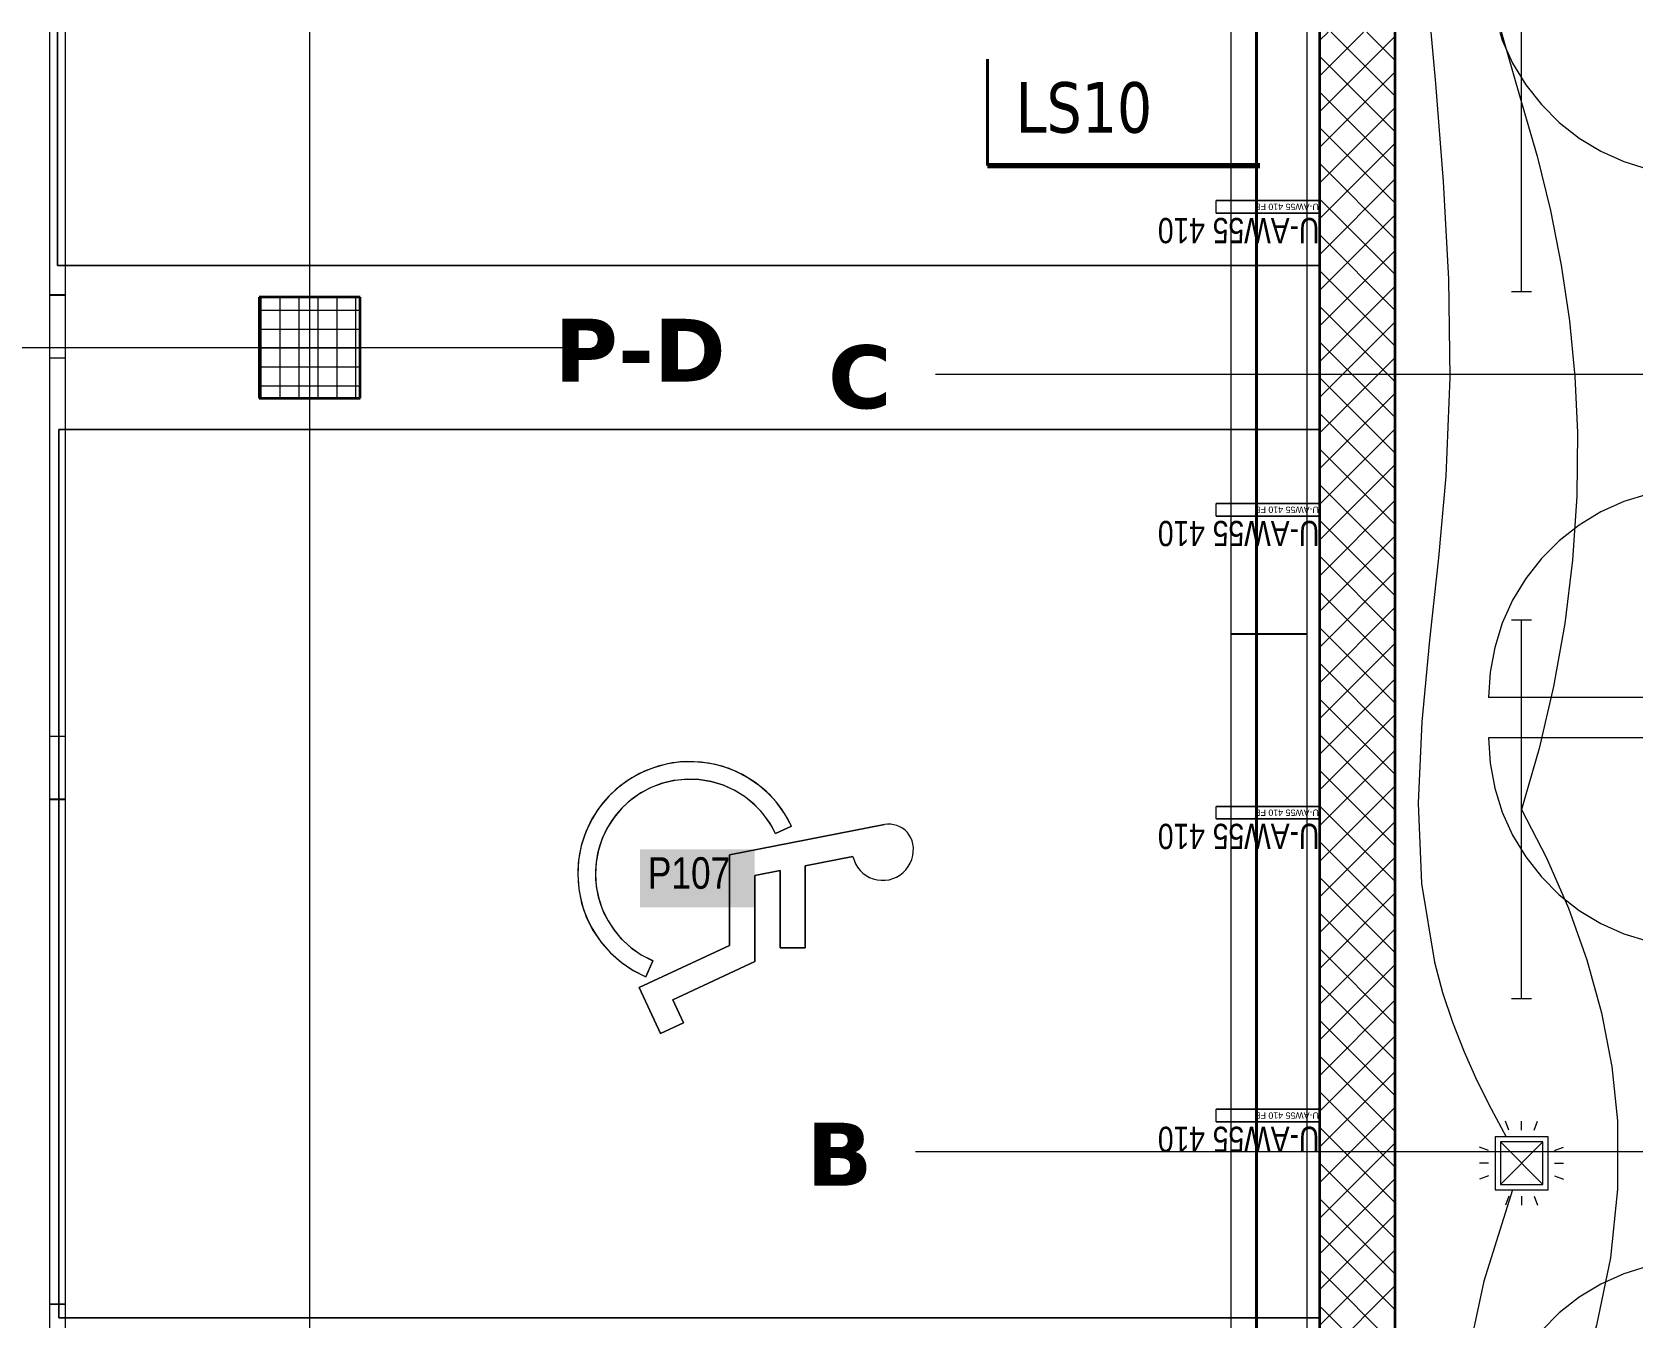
# Model space of a CAD drawing. Extents: x -1132 to 613, y -179 to 712.
# Drawn here: x -234.3 to -107.5, y 255.3 to 357.2 of the extents above; entities that cross this region are included whole.
import ezdxf
from ezdxf.lldxf.tags import DXFTag

# ---------------------------------------------------------------- set-up
doc = ezdxf.new("R2010")
doc.units = 0
doc.layers.get('0').update_dxf_attribs({"lineweight": 13})
for name, color, linetype, lineweight, true_color in [('A-____-MATC-OTLN', 7, 'Strichpunkt - Mittel', 40, 0x0080ff), ('EL01_WAN_Leitung_Licht', 7, 'Continuous', 13, 0x0080ff), ('EL01_WAN_Leuchten', 7, 'Continuous', 13, 0x0080ff), ('EL01_WAN_Licht', 7, 'Continuous', 13, 0x0080ff), ('EL01_WAN_Trassen', 40, 'Continuous', 13, 0xffbf00), ('EL01_WAN_Trassen Befestigung', 7, 'Continuous', 13, 0xb2b200), ('G-____-____-SYMB', 7, 'Strichpunkt - Weit', 5, 0x008080), ('S-GRID-____-IDEN', 7, 'Continuous', 9, 0x5555aa)]:
    doc.layers.add(name, color=color, linetype=linetype, lineweight=lineweight, true_color=true_color)
for name, color, linetype, lineweight in [('A-DOOR-OPNG-OTLN', 7, 'Continuous', 9), ('A-WALL-____-MCUT', 7, 'Continuous', 35), ('A-WALL-____-PATT', 7, 'Continuous', 35), ('C-PRKG-____-IDEN', 7, 'Continuous', 5), ('C-PRKG-____-OTLN', 7, 'Continuous', 9), ('S-COLS-____-MCUT', 7, 'Continuous', 35), ('S-COLS-____-OTLN', 7, 'Continuous', 9), ('S-GRID-____-OTLN', 7, 'Continuous', 5)]:
    doc.layers.add(name, color=color, linetype=linetype, lineweight=lineweight)
doc.styles.get("Standard").update_dxf_attribs({"font": 'arial.ttf'})
tags = doc.linetypes.add('_Rasterlinie_', pattern=[0.375, 0.2, -0.05, 0.075, -0.05]).pattern_tags.tags
tags[10:11] = [DXFTag(74, 4), DXFTag(75, 0), DXFTag(340, '0'), DXFTag(46, 1.0), DXFTag(50, 0.0), DXFTag(44, 0.0), DXFTag(45, 0.0)]
tags[8:9] = [DXFTag(74, 4), DXFTag(75, 0), DXFTag(340, '0'), DXFTag(46, 1.0), DXFTag(50, 0.0), DXFTag(44, 0.0), DXFTag(45, 0.0)]
tags[6:7] = [DXFTag(74, 4), DXFTag(75, 0), DXFTag(340, '0'), DXFTag(46, 1.0), DXFTag(50, 0.0), DXFTag(44, 0.0), DXFTag(45, 0.0)]
tags[4:5] = [DXFTag(74, 4), DXFTag(75, 0), DXFTag(340, '0'), DXFTag(46, 1.0), DXFTag(50, 0.0), DXFTag(44, 0.0), DXFTag(45, 0.0)]
tags = doc.linetypes.add('_Schnittlinie_', pattern=[0.3, 0.15, -0.05, 0.05, -0.05]).pattern_tags.tags
tags[10:11] = [DXFTag(74, 4), DXFTag(75, 0), DXFTag(340, '0'), DXFTag(46, 1.0), DXFTag(50, 0.0), DXFTag(44, 0.0), DXFTag(45, 0.0)]
tags[8:9] = [DXFTag(74, 4), DXFTag(75, 0), DXFTag(340, '0'), DXFTag(46, 1.0), DXFTag(50, 0.0), DXFTag(44, 0.0), DXFTag(45, 0.0)]
tags[6:7] = [DXFTag(74, 4), DXFTag(75, 0), DXFTag(340, '0'), DXFTag(46, 1.0), DXFTag(50, 0.0), DXFTag(44, 0.0), DXFTag(45, 0.0)]
tags[4:5] = [DXFTag(74, 4), DXFTag(75, 0), DXFTag(340, '0'), DXFTag(46, 1.0), DXFTag(50, 0.0), DXFTag(44, 0.0), DXFTag(45, 0.0)]
tags = doc.linetypes.add('Strichpunkt - Mittel', pattern=[0.35, 0.15, -0.1, 0, -0.1]).pattern_tags.tags
tags[10:11] = [DXFTag(74, 4), DXFTag(75, 0), DXFTag(340, '0'), DXFTag(46, 1.0), DXFTag(50, 0.0), DXFTag(44, 0.0), DXFTag(45, 0.0)]
tags[8:9] = [DXFTag(74, 4), DXFTag(75, 0), DXFTag(340, '0'), DXFTag(46, 1.0), DXFTag(50, 0.0), DXFTag(44, 0.0), DXFTag(45, 0.0)]
tags[6:7] = [DXFTag(74, 4), DXFTag(75, 0), DXFTag(340, '0'), DXFTag(46, 1.0), DXFTag(50, 0.0), DXFTag(44, 0.0), DXFTag(45, 0.0)]
tags[4:5] = [DXFTag(74, 4), DXFTag(75, 0), DXFTag(340, '0'), DXFTag(46, 1.0), DXFTag(50, 0.0), DXFTag(44, 0.0), DXFTag(45, 0.0)]
tags = doc.linetypes.add('Strichpunkt - Weit', pattern=[0.5, 0.2, -0.15, 0, -0.15]).pattern_tags.tags
tags[10:11] = [DXFTag(74, 4), DXFTag(75, 0), DXFTag(340, '0'), DXFTag(46, 1.0), DXFTag(50, 0.0), DXFTag(44, 0.0), DXFTag(45, 0.0)]
tags[8:9] = [DXFTag(74, 4), DXFTag(75, 0), DXFTag(340, '0'), DXFTag(46, 1.0), DXFTag(50, 0.0), DXFTag(44, 0.0), DXFTag(45, 0.0)]
tags[6:7] = [DXFTag(74, 4), DXFTag(75, 0), DXFTag(340, '0'), DXFTag(46, 1.0), DXFTag(50, 0.0), DXFTag(44, 0.0), DXFTag(45, 0.0)]
tags[4:5] = [DXFTag(74, 4), DXFTag(75, 0), DXFTag(340, '0'), DXFTag(46, 1.0), DXFTag(50, 0.0), DXFTag(44, 0.0), DXFTag(45, 0.0)]

# ---------------------------------------------------------------- blocks, each defined once
blk = doc.blocks.new('Referenz-A0UJ359BXE', base_point=(-1140.16, -173.77))
at = {"layer": 'A-____-MATC-OTLN', "color": 0, "linetype": 'Strichpunkt - Mittel', "ltscale": 0.4}
blk.add_line((-137.29, 357.16), (-137.29, -173.77), dxfattribs=at)
at = {"layer": 'A-DOOR-OPNG-OTLN', "color": 0, "linetype": 'Continuous', "ltscale": 0.13}
for p, q in [((-118, 357.16), (-117.81, 356.53)), ((-117.81, 356.53), (-116.99, 354.7)), ((-116.99, 354.7), (-115.95, 352.99)), ((-115.95, 352.99), (-114.71, 351.41)), ((-114.71, 351.41), (-113.29, 349.99)), ((-113.29, 349.99), (-111.72, 348.76)), ((-111.72, 348.76), (-110, 347.72)), ((-110, 347.72), (-108.17, 346.9)), ((-108.17, 346.9), (-106.26, 346.3)), ((-108.17, 319.96), (-110, 319.14)), ((-106.26, 320.55), (-108.17, 319.96)), ((-110, 319.14), (-111.72, 318.1)), ((-111.72, 318.1), (-113.29, 316.86)), ((-113.29, 316.86), (-114.71, 315.44)), ((-114.71, 315.44), (-115.95, 313.87)), ((-115.95, 313.87), (-116.99, 312.15)), ((-116.99, 312.15), (-117.81, 310.32)), ((-117.81, 310.32), (-118.4, 308.41)), ((-118.4, 308.41), (-118.77, 306.44)), ((-118.77, 306.44), (-118.89, 304.44)), ((-102.29, 304.44), (-118.89, 304.44)), ((-102.29, 301.24), (-118.89, 301.24)), ((-118.89, 301.24), (-118.77, 299.24)), ((-118.77, 299.24), (-118.4, 297.26)), ((-118.4, 297.26), (-117.81, 295.35)), ((-117.81, 295.35), (-116.99, 293.52)), ((-116.99, 293.52), (-115.95, 291.81)), ((-115.95, 291.81), (-114.71, 290.23)), ((-114.71, 290.23), (-113.29, 288.81)), ((-113.29, 288.81), (-111.72, 287.57)), ((-111.72, 287.57), (-110, 286.54)), ((-110, 286.54), (-108.17, 285.72)), ((-108.17, 285.72), (-106.26, 285.12)), ((-108.17, 258.78), (-110, 257.95)), ((-106.26, 259.37), (-108.17, 258.78)), ((-110, 257.95), (-111.72, 256.92)), ((-111.72, 256.92), (-113.29, 255.68)), ((-113.29, 255.68), (-114.71, 254.26))]:
    blk.add_line(p, q, dxfattribs=at)
at = {"layer": 'A-WALL-____-MCUT', "color": 0, "linetype": 'Continuous', "ltscale": 0.35}
for p, q in [((-132.29, 357.16), (-132.29, 205.56)), ((-126.29, 211.56), (-126.29, 357.16))]:
    blk.add_line(p, q, dxfattribs=at)
at = {"layer": 'A-WALL-____-PATT', "color": 0, "linetype": 'Continuous', "lineweight": 9, "ltscale": 0.13}
for p, q in [((-132.29, 356.49), (-131.61, 357.16)), ((-132.29, 353.66), (-128.79, 357.16)), ((-132.29, 350.83), (-126.29, 356.83)), ((-126.29, 352.08), (-131.37, 357.16)), ((-126.29, 354.91), (-128.54, 357.16)), ((-126.29, 349.25), (-132.29, 355.25)), ((-132.29, 348.01), (-126.29, 354.01)), ((-126.29, 346.42), (-132.29, 352.42)), ((-132.29, 345.18), (-126.29, 351.18)), ((-126.29, 343.59), (-132.29, 349.59)), ((-132.29, 342.35), (-126.29, 348.35)), ((-126.29, 340.76), (-132.29, 346.76)), ((-132.29, 339.52), (-126.29, 345.52)), ((-126.29, 337.94), (-132.29, 343.94)), ((-132.29, 336.69), (-126.29, 342.69)), ((-126.29, 335.11), (-132.29, 341.11)), ((-132.29, 333.86), (-126.29, 339.86)), ((-126.29, 332.28), (-132.29, 338.28)), ((-132.29, 331.03), (-126.29, 337.03)), ((-126.29, 329.45), (-132.29, 335.45)), ((-132.29, 328.21), (-126.29, 334.21)), ((-126.29, 326.62), (-132.29, 332.62)), ((-132.29, 325.38), (-126.29, 331.38)), ((-126.29, 323.79), (-132.29, 329.79)), ((-132.29, 322.55), (-126.29, 328.55)), ((-126.29, 320.97), (-132.29, 326.97)), ((-132.29, 319.72), (-126.29, 325.72)), ((-126.29, 318.14), (-132.29, 324.14)), ((-132.29, 316.89), (-126.29, 322.89)), ((-126.29, 315.31), (-132.29, 321.31)), ((-132.29, 314.06), (-126.29, 320.06)), ((-126.29, 312.48), (-132.29, 318.48)), ((-132.29, 311.24), (-126.29, 317.24)), ((-126.29, 309.65), (-132.29, 315.65)), ((-132.29, 308.41), (-126.29, 314.41)), ((-126.29, 306.82), (-132.29, 312.82)), ((-132.29, 305.58), (-126.29, 311.58)), ((-126.29, 303.99), (-132.29, 309.99)), ((-132.29, 302.75), (-126.29, 308.75)), ((-126.29, 301.17), (-132.29, 307.17)), ((-132.29, 299.92), (-126.29, 305.92)), ((-126.29, 298.34), (-132.29, 304.34)), ((-132.29, 297.09), (-126.29, 303.09)), ((-126.29, 295.51), (-132.29, 301.51)), ((-132.29, 294.27), (-126.29, 300.27)), ((-126.29, 292.68), (-132.29, 298.68)), ((-132.29, 291.44), (-126.29, 297.44)), ((-126.29, 289.85), (-132.29, 295.85)), ((-132.29, 288.61), (-126.29, 294.61)), ((-126.29, 287.02), (-132.29, 293.02)), ((-132.29, 285.78), (-126.29, 291.78)), ((-126.29, 284.2), (-132.29, 290.2)), ((-132.29, 282.95), (-126.29, 288.95)), ((-126.29, 281.37), (-132.29, 287.37)), ((-132.29, 280.12), (-126.29, 286.12)), ((-126.29, 278.54), (-132.29, 284.54)), ((-132.29, 277.29), (-126.29, 283.29)), ((-126.29, 275.71), (-132.29, 281.71)), ((-132.29, 274.47), (-126.29, 280.47)), ((-126.29, 272.88), (-132.29, 278.88)), ((-132.29, 271.64), (-126.29, 277.64)), ((-126.29, 270.05), (-132.29, 276.05)), ((-132.29, 268.81), (-126.29, 274.81)), ((-126.29, 267.23), (-132.29, 273.23)), ((-132.29, 265.98), (-126.29, 271.98)), ((-126.29, 264.4), (-132.29, 270.4)), ((-132.29, 263.15), (-126.29, 269.15)), ((-126.29, 261.57), (-132.29, 267.57)), ((-132.29, 260.32), (-126.29, 266.32)), ((-126.29, 258.74), (-132.29, 264.74)), ((-132.29, 257.5), (-126.29, 263.5)), ((-126.29, 255.91), (-132.29, 261.91)), ((-132.29, 254.67), (-126.29, 260.67)), ((-126.29, 253.08), (-132.29, 259.08)), ((-132.29, 251.84), (-126.29, 257.84)), ((-126.29, 250.25), (-132.29, 256.25))]:
    blk.add_line(p, q, dxfattribs=at)
at = {"layer": 'C-PRKG-____-IDEN', "color": 7, "linetype": 'Continuous', "ltscale": 0.13, "true_color": 0xffffff}
for points in [[(-186.13, 287.81), (-177.05, 287.81), (-186.13, 292.41)], [(-177.05, 287.81), (-186.13, 292.41), (-177.05, 292.41)]]:
    blk.add_solid(points, dxfattribs=at)
at = {"layer": 'C-PRKG-____-OTLN', "color": 0, "linetype": 'Continuous', "ltscale": 0.13}
for p, q in [((-232.29, 338.66), (-232.29, 357.16)), ((-232.29, 357.16), (-232.29, 338.66)), ((-232.29, 338.66), (-232.29, 357.16)), ((-132.29, 338.66), (-232.29, 338.66)), ((-232.29, 338.66), (-132.29, 338.66)), ((-132.29, 338.66), (-232.29, 338.66)), ((-232.29, 338.66), (-232.29, 338.66)), ((-232.17, 255.28), (-232.17, 325.66)), ((-132.29, 325.66), (-232.17, 325.66)), ((-132.29, 325.66), (-232.17, 325.66)), ((-232.17, 325.66), (-232.17, 255.28)), ((-232.17, 255.28), (-232.17, 325.66)), ((-232.17, 325.66), (-132.29, 325.66)), ((-232.17, 325.66), (-232.17, 325.66)), ((-182.43, 299.36), (-183.57, 299.25)), ((-181.83, 299.35), (-182.95, 299.33)), ((-181.28, 299.32), (-182.43, 299.36)), ((-180.71, 299.24), (-181.83, 299.35)), ((-186.17, 298.41), (-187.13, 297.84)), ((-185.76, 298.6), (-186.78, 298.07)), ((-185.13, 298.85), (-186.17, 298.41)), ((-184.68, 299), (-185.76, 298.6)), ((-184.06, 299.16), (-185.13, 298.85)), ((-183.57, 299.25), (-184.68, 299)), ((-182.95, 299.33), (-184.06, 299.16)), ((-180.15, 299.13), (-181.28, 299.32)), ((-179.62, 298.99), (-180.71, 299.24)), ((-179.05, 298.8), (-180.15, 299.13)), ((-178.57, 298.6), (-179.62, 298.99)), ((-178.01, 298.33), (-179.05, 298.8)), ((-177.57, 298.08), (-178.57, 298.6)), ((-177.03, 297.73), (-178.01, 298.33)), ((-187.72, 297.42), (-188.56, 296.65)), ((-188.02, 297.16), (-188.56, 296.65)), ((-187.13, 297.84), (-188.02, 297.16)), ((-186.78, 298.07), (-187.72, 297.42)), ((-186.05, 296.88), (-186.84, 296.32)), ((-185.38, 297.24), (-186.25, 296.75)), ((-185.19, 297.32), (-186.05, 296.88)), ((-184.44, 297.61), (-185.38, 297.24)), ((-184.29, 297.65), (-185.19, 297.32)), ((-183.47, 297.85), (-184.44, 297.61)), ((-183.35, 297.87), (-184.29, 297.65)), ((-182.47, 297.95), (-183.47, 297.85)), ((-182.38, 297.96), (-183.35, 297.87)), ((-181.47, 297.93), (-182.47, 297.95)), ((-181.42, 297.92), (-182.38, 297.96)), ((-180.48, 297.77), (-181.47, 297.93)), ((-180.47, 297.76), (-181.42, 297.92)), ((-179.52, 297.48), (-180.48, 297.77)), ((-179.54, 297.49), (-180.47, 297.76)), ((-178.66, 297.09), (-179.54, 297.49)), ((-178.61, 297.06), (-179.52, 297.48)), ((-177.84, 296.58), (-178.66, 297.09)), ((-177.76, 296.53), (-178.61, 297.06)), ((-176.65, 297.44), (-177.57, 298.08)), ((-176.14, 297.01), (-177.03, 297.73)), ((-175.82, 296.69), (-176.65, 297.44)), ((-175.35, 296.18), (-176.14, 297.01)), ((-189.3, 295.77), (-189.93, 294.81)), ((-189.06, 296.09), (-189.51, 295.49)), ((-188.56, 296.65), (-189.3, 295.77)), ((-188.56, 296.65), (-189.06, 296.09)), ((-187.56, 295.67), (-188.18, 294.94)), ((-187.56, 295.67), (-188.01, 295.16)), ((-186.84, 296.32), (-187.56, 295.67)), ((-187.06, 296.15), (-187.56, 295.67)), ((-186.25, 296.75), (-187.05, 296.15)), ((-177.09, 295.98), (-177.84, 296.58)), ((-176.99, 295.88), (-177.76, 296.53)), ((-176.42, 295.28), (-177.09, 295.98)), ((-176.51, 295.38), (-176.99, 295.88)), ((-175.32, 296.14), (-175.82, 296.69)), ((-174.67, 295.25), (-175.35, 296.18)), ((-174.87, 295.54), (-175.32, 296.14)), ((-189.93, 294.81), (-190.42, 293.78)), ((-189.9, 294.85), (-190.24, 294.19)), ((-189.51, 295.49), (-189.9, 294.85)), ((-188.42, 294.6), (-188.77, 294.01)), ((-188.18, 294.94), (-188.71, 294.13)), ((-188.01, 295.16), (-188.42, 294.6)), ((-166.76, 294.37), (-179.03, 291.98)), ((-179.03, 291.98), (-166.76, 294.37)), ((-176.09, 294.84), (-176.51, 295.38)), ((-175.85, 294.5), (-176.42, 295.28)), ((-175.71, 294.26), (-176.09, 294.84)), ((-175.39, 293.65), (-175.85, 294.5)), ((-174.47, 294.91), (-174.87, 295.54)), ((-174.12, 294.25), (-174.67, 295.25)), ((-174.12, 294.25), (-174.47, 294.91)), ((-166.51, 294.4), (-166.76, 294.37)), ((-166.51, 294.4), (-166.76, 294.37)), ((-166.26, 294.4), (-166.51, 294.4)), ((-166.26, 294.4), (-166.51, 294.4)), ((-166.01, 294.36), (-166.26, 294.4)), ((-166.01, 294.36), (-166.26, 294.4)), ((-165.77, 294.3), (-166.01, 294.36)), ((-165.77, 294.3), (-166.01, 294.36)), ((-165.54, 294.2), (-165.77, 294.3)), ((-165.54, 294.2), (-165.77, 294.3)), ((-190.42, 293.78), (-190.78, 292.69)), ((-190.53, 293.5), (-190.75, 292.78)), ((-190.24, 294.19), (-190.53, 293.5)), ((-189.12, 293.26), (-189.42, 292.34)), ((-189.07, 293.38), (-189.31, 292.74)), ((-188.71, 294.13), (-189.12, 293.26)), ((-188.77, 294.01), (-189.07, 293.38)), ((-175.39, 293.65), (-175.71, 294.26)), ((-175.39, 293.65), (-174.12, 294.25)), ((-174.12, 294.25), (-175.39, 293.65)), ((-175.39, 293.65), (-175.39, 293.65)), ((-174.12, 294.25), (-174.12, 294.25)), ((-165.32, 294.07), (-165.54, 294.2)), ((-165.32, 294.07), (-165.54, 294.2)), ((-165.12, 293.92), (-165.32, 294.07)), ((-165.12, 293.92), (-165.32, 294.07)), ((-164.94, 293.74), (-165.12, 293.92)), ((-164.94, 293.74), (-165.12, 293.92)), ((-164.79, 293.54), (-164.94, 293.74)), ((-164.79, 293.54), (-164.94, 293.74)), ((-164.66, 293.32), (-164.79, 293.54)), ((-164.66, 293.32), (-164.79, 293.54)), ((-164.57, 293.09), (-164.66, 293.32)), ((-164.57, 293.09), (-164.66, 293.32)), ((-164.5, 292.85), (-164.57, 293.09)), ((-164.5, 292.85), (-164.57, 293.09)), ((-190.92, 292.05), (-191.02, 291.31)), ((-190.78, 292.69), (-190.99, 291.56)), ((-190.75, 292.78), (-190.92, 292.05)), ((-189.42, 292.34), (-189.6, 291.39)), ((-189.49, 292.07), (-189.6, 291.39)), ((-189.31, 292.74), (-189.49, 292.07)), ((-179.03, 291.98), (-179.03, 284.78)), ((-179.03, 284.78), (-179.03, 291.98)), ((-179.03, 291.98), (-179.03, 291.98)), ((-173.03, 291.11), (-169.26, 291.84)), ((-169.26, 291.84), (-173.03, 291.11)), ((-169.26, 291.84), (-169.17, 291.54)), ((-169.26, 291.84), (-169.17, 291.54)), ((-169.26, 291.84), (-169.26, 291.84)), ((-164.59, 291.6), (-164.51, 291.91)), ((-164.59, 291.6), (-164.51, 291.91)), ((-164.51, 291.91), (-164.47, 292.22)), ((-164.51, 291.91), (-164.47, 292.22)), ((-164.46, 292.53), (-164.5, 292.85)), ((-164.46, 292.53), (-164.5, 292.85)), ((-164.47, 292.22), (-164.46, 292.53)), ((-164.47, 292.22), (-164.46, 292.53)), ((-164.46, 292.38), (-164.46, 292.38)), ((-190.99, 291.56), (-191.06, 290.42)), ((-191.02, 291.31), (-191.06, 290.57)), ((-191.06, 290.57), (-191.03, 289.82)), ((-189.6, 291.39), (-189.66, 290.43)), ((-189.6, 291.39), (-189.65, 290.7)), ((-189.65, 290.7), (-189.64, 290.01)), ((-177.03, 290.33), (-175.03, 290.72)), ((-175.03, 290.72), (-177.03, 290.34)), ((-175.03, 290.72), (-175.03, 284.59)), ((-175.03, 284.59), (-175.03, 290.72)), ((-175.03, 290.72), (-175.03, 290.72)), ((-173.03, 284.59), (-173.03, 291.11)), ((-173.03, 291.11), (-173.03, 284.59)), ((-173.03, 291.11), (-173.03, 291.11)), ((-169.17, 291.54), (-169.05, 291.25)), ((-169.17, 291.54), (-169.05, 291.26)), ((-169.05, 291.25), (-168.88, 290.99)), ((-169.05, 291.25), (-168.88, 290.99)), ((-168.88, 290.99), (-168.68, 290.74)), ((-168.88, 290.99), (-168.68, 290.74)), ((-168.68, 290.74), (-168.46, 290.52)), ((-168.68, 290.74), (-168.46, 290.52)), ((-168.46, 290.52), (-168.2, 290.34)), ((-168.46, 290.52), (-168.2, 290.34)), ((-165.53, 290.37), (-165.28, 290.56)), ((-165.53, 290.37), (-165.28, 290.56)), ((-165.28, 290.56), (-165.06, 290.79)), ((-165.28, 290.56), (-165.06, 290.79)), ((-165.06, 290.79), (-164.87, 291.04)), ((-165.06, 290.79), (-164.87, 291.04)), ((-164.87, 291.04), (-164.71, 291.31)), ((-164.87, 291.04), (-164.71, 291.31)), ((-164.71, 291.31), (-164.59, 291.6)), ((-164.71, 291.31), (-164.59, 291.6)), ((-191.06, 290.47), (-191.06, 290.47)), ((-191.06, 290.42), (-190.98, 289.28)), ((-191.03, 289.82), (-190.95, 289.08)), ((-190.98, 289.28), (-190.75, 288.15)), ((-189.66, 290.43), (-189.59, 289.46)), ((-189.64, 290.01), (-189.57, 289.33)), ((-189.59, 289.46), (-189.4, 288.52)), ((-189.57, 289.33), (-189.43, 288.65)), ((-177.03, 290.34), (-177.03, 290.33)), ((-177.03, 283.51), (-177.03, 290.33)), ((-177.03, 290.33), (-177.03, 283.51)), ((-168.2, 290.34), (-167.93, 290.18)), ((-168.2, 290.34), (-167.93, 290.18)), ((-167.93, 290.18), (-167.64, 290.07)), ((-167.93, 290.18), (-167.64, 290.07)), ((-167.64, 290.07), (-167.33, 289.99)), ((-167.64, 290.07), (-167.33, 289.99)), ((-167.33, 289.99), (-167.02, 289.95)), ((-167.33, 289.99), (-167.02, 289.96)), ((-167.02, 289.95), (-166.7, 289.96)), ((-167.02, 289.96), (-166.7, 289.96)), ((-166.7, 289.96), (-166.39, 290)), ((-166.7, 289.96), (-166.39, 290)), ((-166.39, 290), (-166.09, 290.09)), ((-166.39, 290), (-166.09, 290.09)), ((-166.09, 290.09), (-165.8, 290.21)), ((-166.09, 290.09), (-165.8, 290.21)), ((-165.8, 290.21), (-165.53, 290.37)), ((-165.8, 290.21), (-165.53, 290.37)), ((-190.95, 289.08), (-190.8, 288.35)), ((-190.8, 288.35), (-190.59, 287.63)), ((-190.75, 288.15), (-190.38, 287.07)), ((-189.43, 288.65), (-189.24, 287.99)), ((-189.4, 288.52), (-189.09, 287.6)), ((-189.24, 287.99), (-188.98, 287.35)), ((-190.59, 287.63), (-190.32, 286.93)), ((-190.38, 287.07), (-189.88, 286.04)), ((-190.32, 286.93), (-190, 286.26)), ((-189.09, 287.6), (-188.66, 286.74)), ((-188.98, 287.35), (-188.66, 286.74)), ((-188.66, 286.74), (-188.13, 285.93)), ((-188.66, 286.74), (-188.29, 286.16)), ((-190, 286.26), (-189.61, 285.62)), ((-189.88, 286.04), (-189.24, 285.09)), ((-189.61, 285.62), (-189.18, 285.01)), ((-188.29, 286.16), (-187.64, 285.35)), ((-188.13, 285.93), (-187.49, 285.2)), ((-189.24, 285.09), (-188.49, 284.22)), ((-189.18, 285.01), (-188.44, 284.17)), ((-188.49, 284.22), (-187.63, 283.46)), ((-188.44, 284.17), (-187.59, 283.43)), ((-187.64, 285.35), (-186.88, 284.65)), ((-187.49, 285.2), (-186.77, 284.56)), ((-186.88, 284.65), (-186.03, 284.06)), ((-186.77, 284.56), (-185.97, 284.02)), ((-179.03, 284.78), (-186.19, 281.45)), ((-186.19, 281.45), (-179.03, 284.78)), ((-179.03, 284.78), (-179.03, 284.78)), ((-175.03, 284.59), (-173.03, 284.59)), ((-173.03, 284.59), (-175.03, 284.59)), ((-175.03, 284.59), (-175.03, 284.59)), ((-173.03, 284.59), (-173.03, 284.59)), ((-187.63, 283.46), (-186.69, 282.82)), ((-187.59, 283.43), (-186.66, 282.8)), ((-186.03, 284.06), (-185.11, 283.59)), ((-185.97, 284.02), (-185.11, 283.58)), ((-185.66, 282.3), (-185.11, 283.58)), ((-185.11, 283.58), (-185.66, 282.3)), ((-185.11, 283.58), (-185.11, 283.59)), ((-183.53, 280.48), (-177.03, 283.51)), ((-177.03, 283.51), (-183.53, 280.48)), ((-177.03, 283.51), (-177.03, 283.51)), ((-186.69, 282.82), (-185.66, 282.3)), ((-186.66, 282.8), (-185.66, 282.3)), ((-185.66, 282.3), (-185.66, 282.3)), ((-186.19, 281.45), (-184.5, 277.82)), ((-184.5, 277.82), (-186.19, 281.45)), ((-186.19, 281.45), (-186.19, 281.45)), ((-182.69, 278.67), (-183.53, 280.48)), ((-183.53, 280.48), (-182.69, 278.67)), ((-183.53, 280.48), (-183.53, 280.48)), ((-184.5, 277.82), (-182.69, 278.67)), ((-182.69, 278.67), (-184.5, 277.82)), ((-184.5, 277.82), (-184.5, 277.82)), ((-182.69, 278.67), (-182.69, 278.67)), ((-132.29, 255.28), (-232.17, 255.28)), ((-232.17, 255.28), (-132.29, 255.28)), ((-132.29, 255.28), (-232.17, 255.28)), ((-232.17, 255.28), (-232.17, 255.28))]:
    blk.add_line(p, q, dxfattribs=at)
at = {"layer": 'G-____-____-SYMB', "color": 0, "linetype": 'Continuous', "lineweight": 40, "ltscale": 0.4}
blk.add_line((-158.6, 355.01), (-158.6, 346.58), dxfattribs=at)
at = {"layer": 'G-____-____-SYMB', "color": 0, "linetype": '_Schnittlinie_', "lineweight": 70, "ltscale": 0.7}
blk.add_line((-158.6, 346.58), (-137.01, 346.58), dxfattribs=at)
at = {"layer": 'S-COLS-____-MCUT', "color": 0, "linetype": 'Continuous', "ltscale": 0.35}
for p, q in [((-208.29, 336.16), (-216.29, 336.16)), ((-216.29, 336.16), (-216.29, 328.16)), ((-208.29, 328.16), (-208.29, 336.16)), ((-216.29, 328.16), (-208.29, 328.16))]:
    blk.add_line(p, q, dxfattribs=at)
at = {"layer": 'S-COLS-____-OTLN', "color": 0, "linetype": 'Continuous', "ltscale": 0.13}
for p, q in [((-216.13, 328.16), (-216.13, 336.16)), ((-214.63, 328.16), (-214.63, 336.16)), ((-213.13, 328.16), (-213.13, 336.16)), ((-211.63, 328.16), (-211.63, 336.16)), ((-210.13, 328.16), (-210.13, 336.16)), ((-208.63, 328.16), (-208.63, 336.16)), ((-216.29, 335.13), (-208.29, 335.13)), ((-216.29, 333.63), (-208.29, 333.63)), ((-216.29, 332.13), (-208.29, 332.13)), ((-216.29, 330.63), (-208.29, 330.63)), ((-216.29, 329.13), (-208.29, 329.13))]:
    blk.add_line(p, q, dxfattribs=at)
at = {"layer": 'S-GRID-____-OTLN', "color": 0, "linetype": '_Rasterlinie_', "ltscale": 0.13}
for p, q in [((-212.29, 96.36), (-212.29, 357.16)), ((-1093.73, 332.16), (-191.86, 332.16)), ((-162.72, 330.06), (174.71, 330.06)), ((-164.29, 268.46), (174.71, 268.46))]:
    blk.add_line(p, q, dxfattribs=at)
at = {"layer": 'C-PRKG-____-IDEN', "color": 0, "linetype": 'Continuous', "ltscale": 0.13, "insert": (-185.5, 291.78), "char_height": 2.5, "attachment_point": 1}
blk.add_mtext('{\\W0.8;\\fArial;P107}', dxfattribs=at)
at = {"layer": 'G-____-____-SYMB', "color": 0, "linetype": 'Continuous', "ltscale": 0.13, "insert": (-156.36, 353.19), "char_height": 4, "attachment_point": 1}
blk.add_mtext('{\\W0.8;\\fVerdana;LS10}', dxfattribs=at)
at = {"layer": 'S-GRID-____-IDEN', "color": 0, "linetype": 'Continuous', "lineweight": 5, "ltscale": 0.13, "char_height": 5, "attachment_point": 1}
for s, insert in [('{\\fVerdana|b1|i0;P-D}', (-192.9, 334.45)), ('{\\fVerdana|b1|i0;C}', (-171.23, 332.35)), ('{\\fVerdana|b1|i0;B}', (-172.93, 270.75))]:
    blk.add_mtext(s, dxfattribs=dict(at, insert=insert))
blk = doc.blocks.new('IfcObject-A0UJ359TXE', base_point=(-144.81, 292.43))
at = {"layer": 'EL01_WAN_Trassen', "linetype": 'ByBlock', "lineweight": -2, "ltscale": 0.13}
for p, q in [((-140.48, 294.81), (-140.48, 295.81)), ((-140.48, 294.81), (-140.48, 295.81)), ((-132.28, 295.81), (-140.48, 295.81)), ((-140.48, 295.81), (-140.48, 295.81)), ((-140.48, 295.81), (-132.28, 295.81)), ((-132.28, 294.81), (-132.28, 295.81)), ((-132.28, 294.81), (-132.28, 295.81)), ((-132.28, 295.81), (-132.28, 295.81)), ((-132.28, 294.81), (-140.48, 294.81)), ((-140.48, 294.81), (-140.48, 294.81)), ((-140.48, 294.81), (-132.28, 294.81)), ((-132.28, 294.81), (-132.28, 294.81))]:
    blk.add_line(p, q, dxfattribs=at)
at = {"layer": 'EL01_WAN_Trassen', "lineweight": -2, "attachment_point": 1, "rotation": 180}
for s, insert, char_height in [('{\\fArial;U-AW55 410 FE}', (-132.34, 295.06), 0.5), ('{\\W0.8;\\fArial;U-AW55 410}', (-132.3, 292.43), 2)]:
    blk.add_mtext(s, dxfattribs=dict(at, insert=insert, char_height=char_height))
blk = doc.blocks.new('IfcObject-A0UJ359VXE', base_point=(-144.81, 316.43))
at = {"layer": 'EL01_WAN_Trassen', "linetype": 'ByBlock', "lineweight": -2, "ltscale": 0.13}
for p, q in [((-140.48, 318.81), (-140.48, 319.81)), ((-140.48, 318.81), (-140.48, 319.81)), ((-132.28, 319.81), (-140.48, 319.81)), ((-140.48, 319.81), (-140.48, 319.81)), ((-140.48, 319.81), (-132.28, 319.81)), ((-132.28, 318.81), (-132.28, 319.81)), ((-132.28, 318.81), (-132.28, 319.81)), ((-132.28, 319.81), (-132.28, 319.81)), ((-132.28, 318.81), (-140.48, 318.81)), ((-140.48, 318.81), (-140.48, 318.81)), ((-140.48, 318.81), (-132.28, 318.81)), ((-132.28, 318.81), (-132.28, 318.81))]:
    blk.add_line(p, q, dxfattribs=at)
at = {"layer": 'EL01_WAN_Trassen', "lineweight": -2, "attachment_point": 1, "rotation": 180}
for s, insert, char_height in [('{\\W0.8;\\fArial;U-AW55 410}', (-132.3, 316.43), 2), ('{\\fArial;U-AW55 410 FE}', (-132.34, 319.06), 0.5)]:
    blk.add_mtext(s, dxfattribs=dict(at, insert=insert, char_height=char_height))
blk = doc.blocks.new('IfcObject-A0UJ35AHXE', base_point=(-144.81, 268.43))
at = {"layer": 'EL01_WAN_Trassen', "linetype": 'ByBlock', "lineweight": -2, "ltscale": 0.13}
for p, q in [((-140.48, 270.81), (-140.48, 271.81)), ((-140.48, 270.81), (-140.48, 271.81)), ((-132.28, 271.81), (-140.48, 271.81)), ((-140.48, 271.81), (-140.48, 271.81)), ((-140.48, 271.81), (-132.28, 271.81)), ((-132.28, 270.81), (-132.28, 271.81)), ((-132.28, 270.81), (-132.28, 271.81)), ((-132.28, 271.81), (-132.28, 271.81)), ((-132.28, 270.81), (-140.48, 270.81)), ((-140.48, 270.81), (-140.48, 270.81)), ((-140.48, 270.81), (-132.28, 270.81)), ((-132.28, 270.81), (-132.28, 270.81))]:
    blk.add_line(p, q, dxfattribs=at)
at = {"layer": 'EL01_WAN_Trassen', "lineweight": -2, "attachment_point": 1, "rotation": 180}
for s, insert, char_height in [('{\\fArial;U-AW55 410 FE}', (-132.34, 271.06), 0.5), ('{\\W0.8;\\fArial;U-AW55 410}', (-132.3, 268.43), 2)]:
    blk.add_mtext(s, dxfattribs=dict(at, insert=insert, char_height=char_height))
blk = doc.blocks.new('IfcObject-A0UJ35AJXE', base_point=(-144.81, 340.43))
at = {"layer": 'EL01_WAN_Trassen', "linetype": 'ByBlock', "lineweight": -2, "ltscale": 0.13}
for p, q in [((-140.48, 342.81), (-140.48, 343.81)), ((-140.48, 342.81), (-140.48, 343.81)), ((-132.28, 343.81), (-140.48, 343.81)), ((-140.48, 343.81), (-140.48, 343.81)), ((-140.48, 343.81), (-132.28, 343.81)), ((-132.28, 342.81), (-132.28, 343.81)), ((-132.28, 342.81), (-132.28, 343.81)), ((-132.28, 343.81), (-132.28, 343.81)), ((-132.28, 342.81), (-140.48, 342.81)), ((-140.48, 342.81), (-140.48, 342.81)), ((-140.48, 342.81), (-132.28, 342.81)), ((-132.28, 342.81), (-132.28, 342.81))]:
    blk.add_line(p, q, dxfattribs=at)
at = {"layer": 'EL01_WAN_Trassen', "lineweight": -2, "attachment_point": 1, "rotation": 180}
for s, insert, char_height in [('{\\fArial;U-AW55 410 FE}', (-132.34, 343.06), 0.5), ('{\\W0.8;\\fArial;U-AW55 410}', (-132.3, 340.43), 2)]:
    blk.add_mtext(s, dxfattribs=dict(at, insert=insert, char_height=char_height))
blk = doc.blocks.new('Kabelkanal-A0UJ35APXE', base_point=(-139.28, 309.45))
at = {"color": 0, "linetype": 'ByBlock', "lineweight": -2, "ltscale": 0.13}
for p, q in [((-139.28, 309.48), (-139.28, 357.16)), ((-139.28, 309.45), (-139.28, 357.16)), ((-133.28, 357.16), (-133.28, 309.48)), ((-133.28, 357.16), (-133.28, 309.45)), ((-139.28, 309.48), (-139.28, 309.45)), ((-133.28, 309.48), (-139.28, 309.48)), ((-133.28, 309.45), (-139.28, 309.45)), ((-133.28, 309.48), (-133.28, 309.45))]:
    blk.add_line(p, q, dxfattribs=at)
blk = doc.blocks.new('Kabelkanal-A0UJ35AVXE', base_point=(-139.28, 249.47))
at = {"color": 0, "linetype": 'ByBlock', "lineweight": -2, "ltscale": 0.13}
for p, q in [((-139.28, 309.48), (-139.28, 309.45)), ((-139.28, 309.48), (-133.28, 309.48)), ((-139.28, 249.49), (-139.28, 309.48)), ((-139.28, 309.45), (-133.28, 309.45)), ((-139.28, 249.47), (-139.28, 309.45)), ((-133.28, 309.48), (-133.28, 309.45)), ((-133.28, 309.48), (-133.28, 249.49)), ((-133.28, 309.45), (-133.28, 249.47)), ((-139.28, 249.49), (-139.28, 249.47)), ((-133.28, 249.49), (-139.28, 249.49)), ((-133.28, 249.47), (-139.28, 249.47)), ((-133.28, 249.49), (-133.28, 249.47))]:
    blk.add_line(p, q, dxfattribs=at)
blk = doc.blocks.new('Leitung-A0UJ35BXXE', base_point=(-117.87, 351.57))
at = {"color": 0, "linetype": 'ByBlock', "lineweight": -2, "ltscale": 0.13}
for p, q in [((-117.87, 357.16), (-117.86, 357.1)), ((-117.86, 357.1), (-116.28, 351.57))]:
    blk.add_line(p, q, dxfattribs=at)
blk = doc.blocks.new('Kabelkanal-A0UJ35DXXE', base_point=(-232.88, 336.3))
at = {"color": 0, "linetype": 'ByBlock', "lineweight": -2, "ltscale": 0.13}
for p, q in [((-232.88, 336.32), (-232.88, 357.16)), ((-232.88, 336.3), (-232.88, 357.16)), ((-231.68, 357.16), (-231.68, 336.32)), ((-231.68, 357.16), (-231.68, 336.3)), ((-232.88, 336.32), (-232.88, 336.3)), ((-231.68, 336.32), (-232.88, 336.32)), ((-231.68, 336.3), (-232.88, 336.3)), ((-231.68, 336.32), (-231.68, 336.3))]:
    blk.add_line(p, q, dxfattribs=at)
blk = doc.blocks.new('Kabelkanal-A0UJ35EPXE', base_point=(-232.88, 296.35))
at = {"color": 0, "linetype": 'ByBlock', "lineweight": -2, "ltscale": 0.13}
for p, q in [((-232.88, 336.37), (-232.88, 336.34)), ((-232.88, 336.37), (-231.68, 336.37)), ((-232.88, 296.37), (-232.88, 336.37)), ((-232.88, 336.34), (-231.68, 336.34)), ((-232.88, 296.35), (-232.88, 336.34)), ((-231.68, 336.37), (-231.68, 336.34)), ((-231.68, 336.37), (-231.68, 296.37)), ((-231.68, 336.34), (-231.68, 296.35)), ((-232.88, 296.37), (-232.88, 296.35)), ((-231.68, 296.37), (-232.88, 296.37)), ((-231.68, 296.35), (-232.88, 296.35)), ((-231.68, 296.37), (-231.68, 296.35))]:
    blk.add_line(p, q, dxfattribs=at)
blk = doc.blocks.new('LED-Langfeldleuchte 37W-A0UJ35GDXE', base_point=(-232.88, 301.34))
at = {"color": 0, "linetype": 'ByBlock', "lineweight": -2, "ltscale": 0.13}
for p, q in [((-232.88, 331.35), (-232.88, 331.34)), ((-232.88, 301.35), (-232.88, 331.35)), ((-232.88, 331.35), (-231.68, 331.35)), ((-232.88, 301.34), (-232.88, 331.34)), ((-232.88, 331.34), (-231.68, 331.34)), ((-231.68, 331.35), (-231.68, 331.34)), ((-231.68, 331.35), (-231.68, 301.35)), ((-231.68, 331.34), (-231.68, 301.34)), ((-232.88, 301.35), (-232.88, 301.34)), ((-231.68, 301.35), (-232.88, 301.35)), ((-231.68, 301.34), (-232.88, 301.34)), ((-231.68, 301.35), (-231.68, 301.34))]:
    blk.add_line(p, q, dxfattribs=at)
blk = doc.blocks.new('Leitung-A0UJ35IZXE', base_point=(-124.48, 269.64))
at = {"color": 0, "linetype": 'ByBlock', "lineweight": -2, "ltscale": 0.13}
for p, q in [((-123.47, 357.16), (-123.1, 353.09)), ((-123.1, 353.09), (-122.48, 345.33)), ((-122.48, 345.33), (-122.07, 337.57)), ((-122.07, 337.57), (-121.96, 329.79)), ((-121.96, 329.79), (-122.27, 321.97)), ((-122.27, 321.97), (-122.86, 315.49)), ((-122.86, 315.49), (-123.57, 308.99)), ((-123.57, 308.99), (-124.19, 302.51)), ((-124.19, 302.51), (-124.48, 296.07)), ((-124.48, 296.07), (-124.22, 289.71)), ((-124.22, 289.71), (-123.19, 283.46)), ((-123.19, 283.46), (-122.54, 281.07)), ((-122.54, 281.07), (-121.74, 278.7)), ((-121.74, 278.7), (-120.83, 276.37)), ((-120.83, 276.37), (-119.81, 274.08)), ((-119.81, 274.08), (-118.69, 271.84)), ((-118.69, 271.84), (-117.49, 269.64))]:
    blk.add_line(p, q, dxfattribs=at)
blk = doc.blocks.new('Kabelkanal-A0UJ35MDXE', base_point=(-232.88, 216.36))
at = {"color": 0, "linetype": 'ByBlock', "lineweight": -2, "ltscale": 0.13}
for p, q in [((-232.88, 256.38), (-232.88, 256.36)), ((-232.88, 256.38), (-231.68, 256.38)), ((-232.88, 216.39), (-232.88, 256.38)), ((-232.88, 256.36), (-231.68, 256.36)), ((-232.88, 216.36), (-232.88, 256.36)), ((-231.68, 256.38), (-231.68, 256.36)), ((-231.68, 256.38), (-231.68, 216.39)), ((-231.68, 256.36), (-231.68, 216.36)), ((-232.88, 216.39), (-232.88, 216.36)), ((-231.68, 216.39), (-232.88, 216.39)), ((-231.68, 216.36), (-232.88, 216.36)), ((-231.68, 216.39), (-231.68, 216.36))]:
    blk.add_line(p, q, dxfattribs=at)
blk = doc.blocks.new('Kabelkanal-A0UJ35MZXE', base_point=(-232.88, 256.36))
at = {"color": 0, "linetype": 'ByBlock', "lineweight": -2, "ltscale": 0.13}
for p, q in [((-232.88, 296.37), (-232.88, 296.35)), ((-232.88, 296.37), (-231.68, 296.37)), ((-232.88, 256.38), (-232.88, 296.37)), ((-232.88, 296.35), (-231.68, 296.35)), ((-232.88, 256.36), (-232.88, 296.35)), ((-231.68, 296.37), (-231.68, 296.35)), ((-231.68, 296.37), (-231.68, 256.38)), ((-231.68, 296.35), (-231.68, 256.36)), ((-232.88, 256.38), (-232.88, 256.36)), ((-231.68, 256.38), (-232.88, 256.38)), ((-231.68, 256.36), (-232.88, 256.36)), ((-231.68, 256.38), (-231.68, 256.36))]:
    blk.add_line(p, q, dxfattribs=at)
blk = doc.blocks.new('Bewegungsmelder UP-A0UJ35NRXE', base_point=(-119.61, 264.22))
at = {"color": 0, "lineweight": -2}
for p, q in [((-117.29, 270.16), (-117.56, 270.87)), ((-116.28, 270.16), (-116.28, 270.87)), ((-115.28, 270.16), (-115.01, 270.87)), ((-118.38, 269.64), (-118.38, 265.44)), ((-114.18, 269.64), (-118.38, 269.64)), ((-117.96, 269.22), (-117.96, 265.86)), ((-114.6, 269.22), (-117.96, 269.22)), ((-114.6, 265.86), (-117.96, 269.22)), ((-117.96, 265.86), (-114.6, 269.22)), ((-114.6, 265.86), (-114.6, 269.22)), ((-114.18, 265.44), (-114.18, 269.64)), ((-118.9, 268.55), (-119.61, 268.82)), ((-113.67, 268.55), (-112.96, 268.82)), ((-118.9, 267.54), (-119.61, 267.54)), ((-118.9, 266.54), (-119.61, 266.27)), ((-113.67, 267.54), (-112.96, 267.54)), ((-113.67, 266.54), (-112.96, 266.27)), ((-118.38, 265.44), (-114.18, 265.44)), ((-117.96, 265.86), (-114.6, 265.86)), ((-117.29, 264.93), (-117.56, 264.22)), ((-116.28, 264.93), (-116.28, 264.22)), ((-115.28, 264.93), (-115.01, 264.22))]:
    blk.add_line(p, q, dxfattribs=at)
blk = doc.blocks.new('Leitung-A0UJ35NTXE', base_point=(-116.28, 295.55))
at = {"color": 0, "linetype": 'ByBlock', "lineweight": -2, "ltscale": 0.13}
for p, q in [((-116.28, 351.57), (-115.04, 347.33)), ((-115.04, 347.33), (-113.98, 343.03)), ((-113.98, 343.03), (-113.13, 338.68)), ((-113.13, 338.68), (-112.49, 334.29)), ((-112.49, 334.29), (-112.06, 329.87)), ((-112.06, 329.87), (-111.85, 325.44)), ((-111.85, 325.44), (-111.9, 320.38)), ((-111.9, 320.38), (-112.24, 315.33)), ((-112.24, 315.33), (-112.85, 310.3)), ((-112.85, 310.3), (-113.74, 305.32)), ((-113.74, 305.32), (-114.89, 300.4)), ((-114.89, 300.4), (-116.28, 295.55))]:
    blk.add_line(p, q, dxfattribs=at)
blk = doc.blocks.new('Leitung-A0UJ35OTXE', base_point=(-121.92, 215.65))
at = {"color": 0, "linetype": 'ByBlock', "lineweight": -2, "ltscale": 0.13}
for p, q in [((-116.99, 265.44), (-119.26, 258.19)), ((-119.26, 258.19), (-120.98, 250.26))]:
    blk.add_line(p, q, dxfattribs=at)
blk = doc.blocks.new('Leitung-A0UJ35QLXE', base_point=(-116.28, 239.54))
at = {"color": 0, "linetype": 'ByBlock', "lineweight": -2, "ltscale": 0.13}
for p, q in [((-116.28, 295.55), (-114.3, 291.72)), ((-114.3, 291.72), (-112.56, 287.75)), ((-112.56, 287.75), (-111.1, 283.65)), ((-111.1, 283.65), (-109.94, 279.46)), ((-109.94, 279.46), (-109.13, 275.2)), ((-109.13, 275.2), (-108.68, 270.89)), ((-108.68, 270.89), (-108.67, 265.47)), ((-108.67, 265.47), (-109.23, 260.05)), ((-109.23, 260.05), (-110.33, 254.7)), ((-110.33, 254.7), (-111.9, 249.46)), ((-111.9, 249.46), (-113.9, 244.39)), ((-113.9, 244.39), (-116.28, 239.54))]:
    blk.add_line(p, q, dxfattribs=at)
blk = doc.blocks.new('LED-Langfeldleuchte 37W-A0UJ35RNXE', base_point=(-117.08, 280.55))
at = {"color": 0, "lineweight": -2}
for p, q in [((-115.48, 310.55), (-117.08, 310.55)), ((-116.28, 280.55), (-116.28, 310.55)), ((-115.48, 280.55), (-117.08, 280.55))]:
    blk.add_line(p, q, dxfattribs=at)
blk = doc.blocks.new('LED-Langfeldleuchte 37W-A0UJ35RTXE', base_point=(-117.08, 336.57))
at = {"color": 0, "lineweight": -2}
for p, q in [((-116.28, 336.57), (-116.28, 357.16)), ((-115.48, 336.57), (-117.08, 336.57))]:
    blk.add_line(p, q, dxfattribs=at)

msp = doc.modelspace()

# ---------------------------------------------------------------- block references
at = {"color": 9, "lineweight": 25, "ltscale": 0.25, "true_color": 0xc0c0c0}
msp.add_blockref('Referenz-A0UJ359BXE', (-1140.16, -173.77), dxfattribs=at)
at = {"layer": 'EL01_WAN_Leitung_Licht', "ltscale": 0.13}
for name, p in [('Leitung-A0UJ35IZXE', (-124.48, 269.64)), ('Leitung-A0UJ35BXXE', (-117.87, 351.57)), ('Leitung-A0UJ35NTXE', (-116.28, 295.55)), ('Leitung-A0UJ35QLXE', (-116.28, 239.54)), ('Leitung-A0UJ35OTXE', (-121.92, 215.65))]:
    msp.add_blockref(name, p, dxfattribs=at)
at = {"layer": 'EL01_WAN_Leuchten', "ltscale": 0.13}
for name, p in [('Kabelkanal-A0UJ35DXXE', (-232.88, 336.3)), ('LED-Langfeldleuchte 37W-A0UJ35RTXE', (-117.08, 336.57)), ('Kabelkanal-A0UJ35EPXE', (-232.88, 296.35)), ('LED-Langfeldleuchte 37W-A0UJ35GDXE', (-232.88, 301.34)), ('LED-Langfeldleuchte 37W-A0UJ35RNXE', (-117.08, 280.55)), ('Kabelkanal-A0UJ35MZXE', (-232.88, 256.36)), ('Kabelkanal-A0UJ35MDXE', (-232.88, 216.36))]:
    msp.add_blockref(name, p, dxfattribs=at)
at = {"layer": 'EL01_WAN_Licht', "linetype": 'Continuous', "ltscale": 0.13}
msp.add_blockref('Bewegungsmelder UP-A0UJ35NRXE', (-119.61, 264.22), dxfattribs=at)
at = {"layer": 'EL01_WAN_Trassen', "ltscale": 0.13}
for name, p in [('Kabelkanal-A0UJ35APXE', (-139.28, 309.45)), ('Kabelkanal-A0UJ35AVXE', (-139.28, 249.47))]:
    msp.add_blockref(name, p, dxfattribs=at)
at = {"layer": 'EL01_WAN_Trassen Befestigung', "ltscale": 0.13}
for name, p in [('IfcObject-A0UJ35AJXE', (-144.81, 340.43)), ('IfcObject-A0UJ359VXE', (-144.81, 316.43)), ('IfcObject-A0UJ359TXE', (-144.81, 292.43)), ('IfcObject-A0UJ35AHXE', (-144.81, 268.43))]:
    msp.add_blockref(name, p, dxfattribs=at)

doc.saveas('drawing.dxf')
